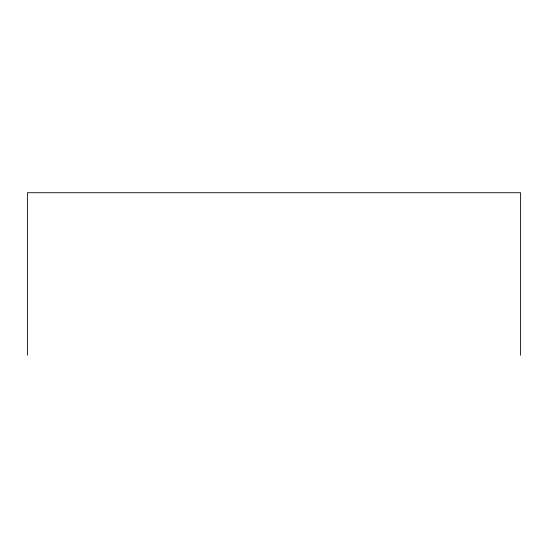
<?xml version="1.0" encoding="UTF-8"?>
<svg xmlns="http://www.w3.org/2000/svg" width="548" height="548" viewBox="0 0 548 548"><rect width="100%" height="100%" fill="white"/><g stroke="black" fill="none" stroke-linecap="round" stroke-linejoin="round"><path stroke-width="0.82" d="M520.6 355.275L520.6 192.725L27.4 192.725L27.4 355.275"/></g></svg>
